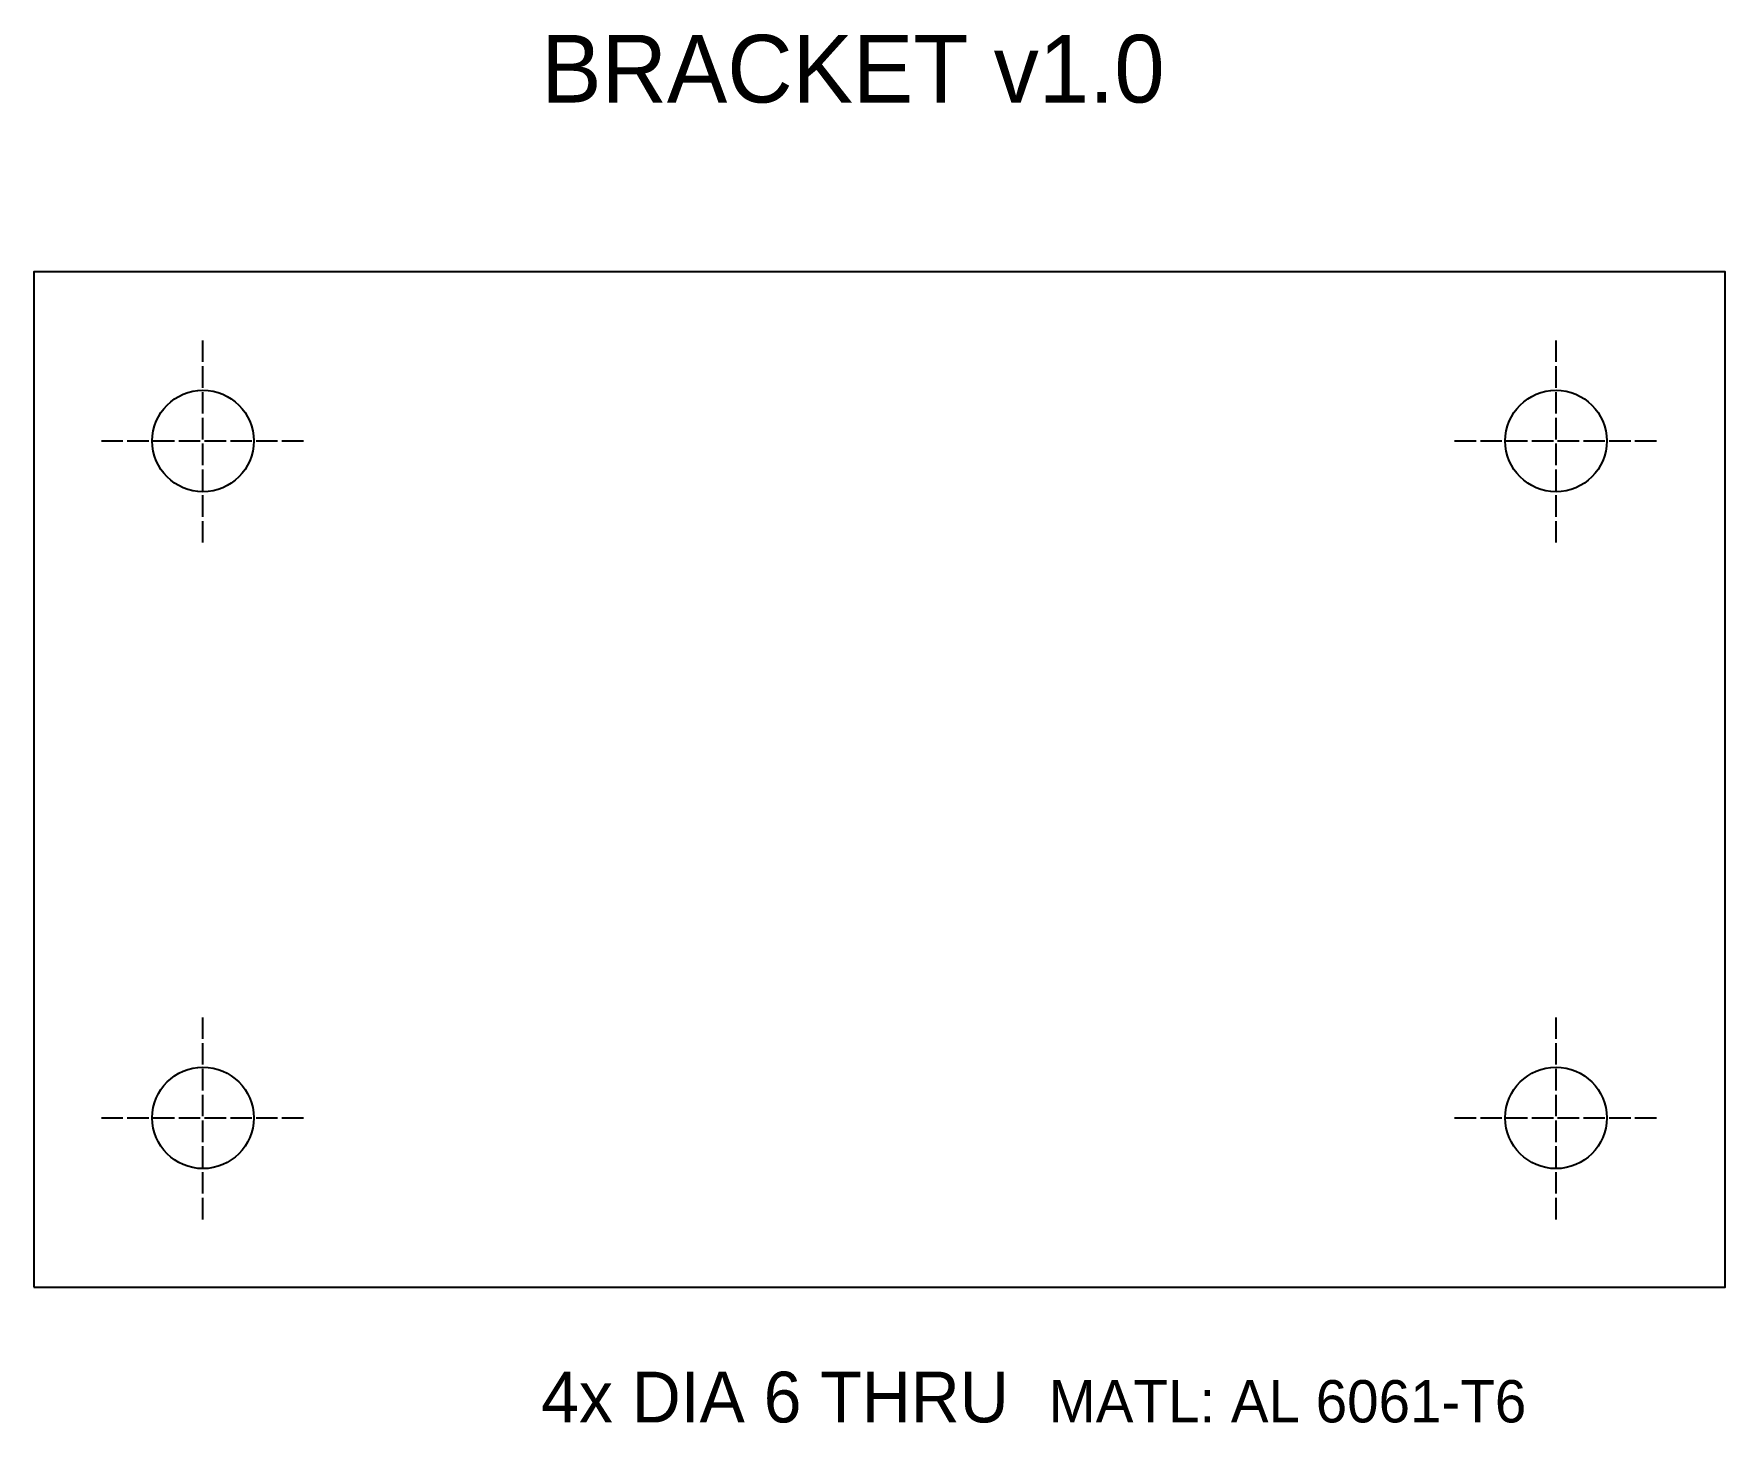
# Model space of a CAD drawing. Header units: millimetres. Extents: x 0 to 100, y -8 to 74.
import ezdxf

# ---------------------------------------------------------------- set-up
doc = ezdxf.new("R2010")
doc.units = ezdxf.units.MM
doc.linetypes.add('DASHED', pattern=[1.524, 1.27, -0.254])
for name, color, linetype in [('BODY', 7, 'Continuous'), ('CENTERLINES', 3, 'DASHED'), ('DIMENSIONS', 5, 'Continuous'), ('HOLES', 1, 'Continuous')]:
    doc.layers.add(name, color=color, linetype=linetype)

msp = doc.modelspace()

# ---------------------------------------------------------------- linework, layer by layer
at = {"layer": 'BODY'}
msp.add_lwpolyline([(0, 0), (100, 0), (100, 60), (0, 60), (0, 0)], close=True, dxfattribs=at)
at = {"layer": 'CENTERLINES'}
for p, q in [((10, 44), (10, 56)), ((90, 44), (90, 56)), ((4, 50), (16, 50)), ((84, 50), (96, 50)), ((10, 4), (10, 16)), ((90, 4), (90, 16)), ((4, 10), (16, 10)), ((84, 10), (96, 10))]:
    msp.add_line(p, q, dxfattribs=at)
at = {"layer": 'HOLES'}
for centre in [(10, 50), (90, 50), (10, 10), (90, 10)]:
    msp.add_circle(centre, 3, dxfattribs=at)

# ---------------------------------------------------------------- texts
at = {"layer": 'DIMENSIONS'}
for s, height, p in [('BRACKET v1.0', 4, (30, 70)), ('4x DIA 6 THRU', 3, (30, -8)), ('MATL: AL 6061-T6', 2.5, (60, -8))]:
    msp.add_text(s, height=height, dxfattribs=at).set_placement(p)

doc.saveas('drawing.dxf')
